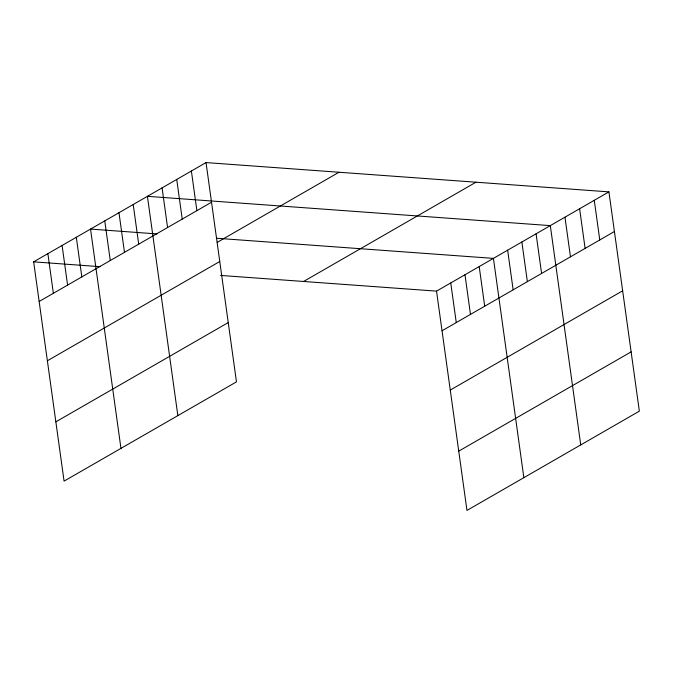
<?xml version="1.0" encoding="UTF-8"?>
<svg xmlns="http://www.w3.org/2000/svg" width="673" height="673" viewBox="0 0 673 673"><rect width="100%" height="100%" fill="white"/><g stroke="black" fill="none" stroke-linecap="round" stroke-linejoin="round"><path stroke-width="1.01" d="M206.031 162.58L236.467 381.869L64.078 481.128L33.65 261.839L206.031 162.58L608.922 191.872L639.35 411.161L466.969 510.42L436.533 291.131L608.922 191.872M39.152 301.479L211.532 202.22M217.27 242.33L338.99 172.246M47.379 360.762L219.76 261.503M55.851 421.845L228.24 322.586M303.582 281.465L475.971 182.206M442.035 330.779L614.424 231.52M450.262 390.062L622.651 290.803M458.742 451.137L631.123 351.878M157.011 233.918L90.535 229.081L120.963 448.369M216.437 238.242L493.427 258.382L523.855 477.662M33.65 261.839L100.126 266.676M220.567 275.434L436.533 291.131M594.267 200.31L599.769 239.958M579.613 208.748L585.115 248.396M564.967 217.186L570.468 256.825M580.74 444.912L550.312 225.623L147.421 196.331L177.849 415.611M536.087 233.809L541.588 273.457M521.869 242.002L527.371 281.642M507.644 250.188L513.146 289.836M479.201 266.567L484.703 306.215M464.984 274.761L470.477 314.4M450.759 282.946L456.26 322.586M191.384 171.018L196.886 210.657M176.73 179.455L182.232 219.095M162.075 187.893L167.577 227.533M133.204 204.516L138.705 244.156M118.978 212.702L124.48 252.35M104.761 220.895L110.263 260.535M76.318 237.275L81.82 276.914M62.093 245.46L67.594 285.108M47.876 253.654L53.369 293.293"/></g></svg>
